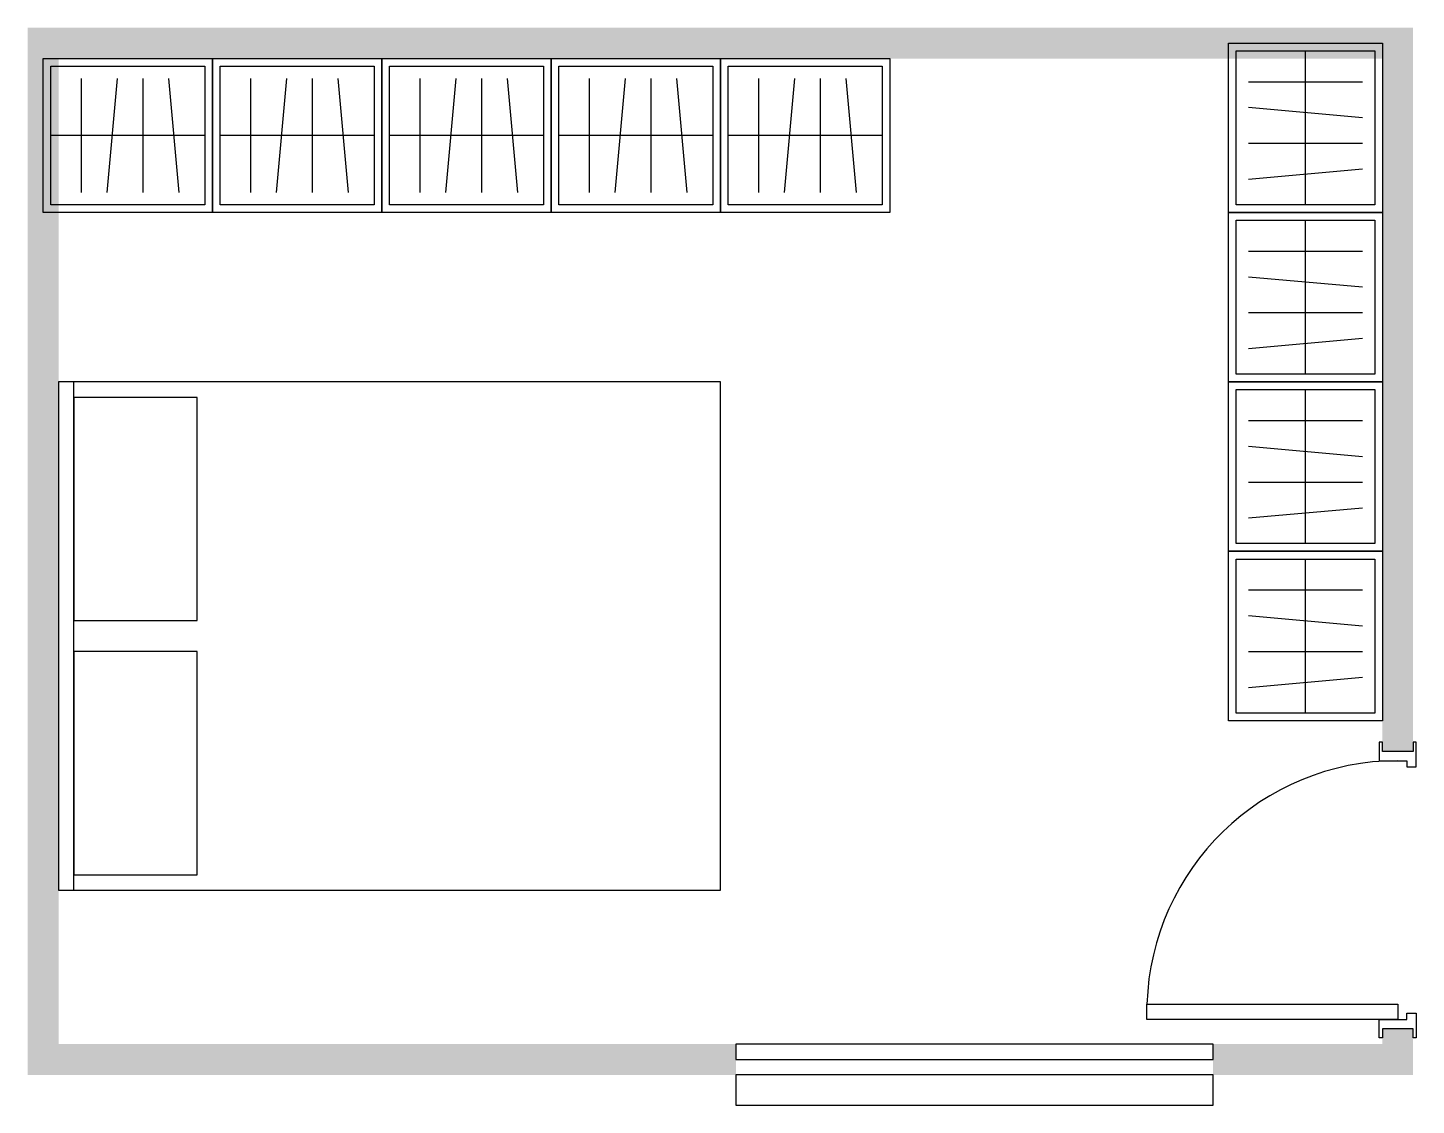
# Model space of a CAD drawing. Header units: millimetres. Extents: x -50 to 4460, y -148 to 3350.
import ezdxf

# ---------------------------------------------------------------- set-up
doc = ezdxf.new("R2010")
doc.units = ezdxf.units.MM

# ---------------------------------------------------------------- blocks, each defined once
blk = doc.blocks.new('Door_Wide')
blk.add_line((100, 50), (100, -50))
for points in [[(70, 60), (70, 50), (100, 50), (100, -50), (70, -50), (70, -60), (130, -60), (130, -50), (130, 30), (150, 30), (150, 60), (70, 60)], [(1030, 60), (1030, 50), (1000, 50), (1000, -50), (1030, -50), (1030, -60), (970, -60), (970, -50), (970, 30), (950, 30), (950, 60), (1030, 60)]]:
    blk.add_lwpolyline(points)
blk.add_lwpolyline([(970, 0), (970, -815), (920, -815), (920, 0)], close=True)
blk.add_arc((945, 0), 815, 180, 268.2422)
for points in [[(0, 50), (0, -50), (100, 50), (100, -50)], [(1000, 50), (1000, -50), (1100, 50), (1100, -50)]]:
    blk.add_solid(points)
blk = doc.blocks.new('robe')
at = {"true_color": 0xffffff}
for p, q in [((250, 25), (250, 525)), ((65, 425), (435, 425)), ((65, 341.7), (435, 308.3)), ((65, 225), (435, 225)), ((65, 108.3), (435, 141.7))]:
    blk.add_line(p, q, dxfattribs=at)
for points in [[(0, 0), (0, 550), (500, 550), (500, 0)], [(25, 25), (25, 525), (475, 525), (475, 25)]]:
    blk.add_lwpolyline(points, close=True, dxfattribs=at)
blk = doc.blocks.new('Bed')
at = {"true_color": 0xbebebe}
blk.add_line((0, -100), (1650, -100), dxfattribs=at)
at = {"true_color": 0xffffff}
for points in [[(0, -50), (0, -2200), (1650, -2200), (1650, -50)], [(50, -100), (50, -500), (775, -500), (775, -100)], [(875, -100), (875, -500), (1600, -500), (1600, -100)]]:
    blk.add_lwpolyline(points, close=True, dxfattribs=at)
blk = doc.blocks.new('AllBlock')
at = {"true_color": 0xffffff}
for points in [[(2249.5, 49.5), (2249.5, 0), (3800.5, 0), (3800.5, 49.5)], [(2249.5, -49.5), (2249.5, -148.5), (3800.5, -148.5), (3800.5, -49.5)]]:
    blk.add_lwpolyline(points, close=True, dxfattribs=at)
for points in [[(-50, 3350), (-50, 3250), (600, 3350), (600, 3250)], [(-50, 3350), (-50, 2700), (50, 3350), (50, 2700)], [(500, 3350), (500, 3250), (1150, 3350), (1150, 3250)], [(1050, 3350), (1050, 3250), (1700, 3350), (1700, 3250)], [(1600, 3350), (1600, 3250), (2250, 3350), (2250, 3250)], [(2150, 3350), (2150, 3250), (2800, 3350), (2800, 3250)], [(2700, 3350), (2700, 3250), (3350, 3350), (3350, 3250)], [(3250, 3350), (3250, 3250), (3900, 3350), (3900, 3250)], [(3800, 3350), (3800, 3250), (4450, 3350), (4450, 3250)], [(4350, 3350), (4350, 2700), (4450, 3350), (4450, 2700)], [(-50, 2800), (-50, 2150), (50, 2800), (50, 2150)], [(4350, 2800), (4350, 2150), (4450, 2800), (4450, 2150)], [(-50, 2250), (-50, 1600), (50, 2250), (50, 1600)], [(4350, 2250), (4350, 1600), (4450, 2250), (4450, 1600)], [(-50, 1700), (-50, 1050), (50, 1700), (50, 1050)], [(4350, 1700), (4350, 1050), (4450, 1700), (4450, 1050)], [(-50, 1150), (-50, 500), (50, 1150), (50, 500)], [(-50, 600), (-50, -50), (50, 600), (50, -50)], [(-50, 50), (-50, -50), (600, 50), (600, -50)], [(500, 50), (500, -50), (1150, 50), (1150, -50)], [(1050, 50), (1050, -50), (1700, 50), (1700, -50)], [(1600, 50), (1600, -50), (2250, 50), (2250, -50)], [(3800, 50), (3800, -50), (4450, 50), (4450, -50)]]:
    blk.add_solid(points)
for p in [(3850, 2750), (3850, 2200), (3850, 1650), (3850, 1100)]:
    blk.add_blockref('robe', p)
for name, p, rotation in [('robe', (550, 2750), 90), ('robe', (1100, 2750), 90), ('robe', (1650, 2750), 90), ('robe', (2200, 2750), 90), ('robe', (2750, 2750), 90), ('Bed', (0, 550), 90), ('Door_Wide', (4400, 1100), 270)]:
    blk.add_blockref(name, p, dxfattribs=dict(rotation=rotation))

msp = doc.modelspace()

# ---------------------------------------------------------------- block references
msp.add_blockref('AllBlock', (0, 0))

doc.saveas('drawing.dxf')
